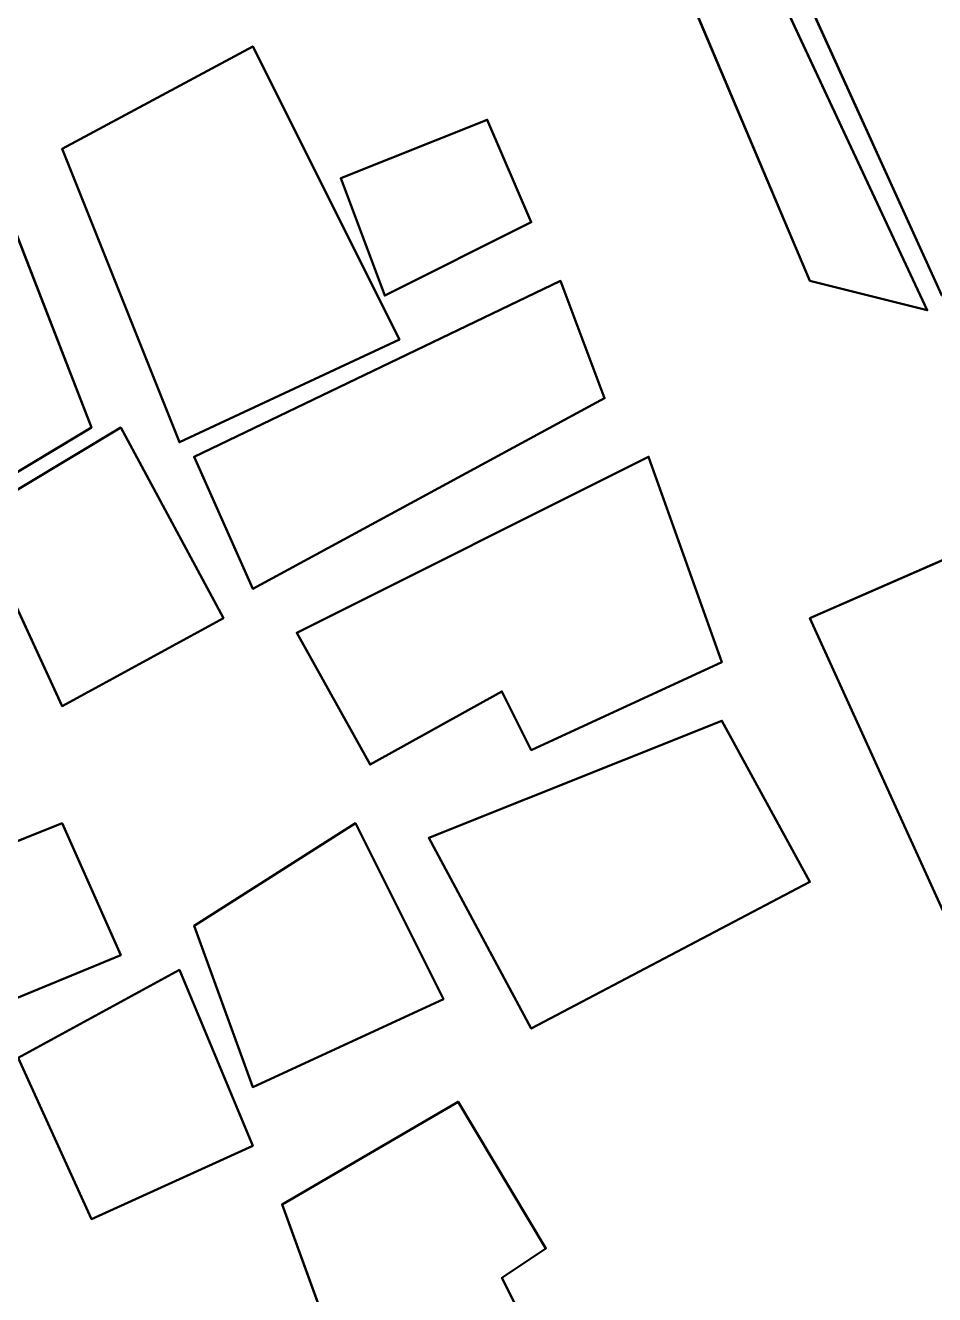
# Model space of a CAD drawing. Header units: metres. Extents: x -246 to 254, y -250 to 250.
# Drawn here: x -56.25 to -25.25, y 123.42 to 166.72 of the extents above; entities that cross this region are included whole.
import ezdxf

# ---------------------------------------------------------------- set-up
doc = ezdxf.new("R2010")
doc.units = ezdxf.units.M
doc.header["$LTSCALE"] = 5.08
doc.layers.add('一般', color=7, linetype='Continuous', lineweight=5)

# ---------------------------------------------------------------- blocks, each defined once
blk = doc.blocks.new('市街地地図 (3D)')
at = {"layer": '一般', "color": 31, "linetype": 'Continuous', "lineweight": 50}
for points, invisible_edges in [([(-59, 209.5, 6), (-51.5, 193, 6), (-44.5, 196.5, 6), (-51.5, 213.5, 6)], 8), ([(-59, 209.5), (-51.5, 193), (-44.5, 196.5), (-51.5, 213.5)], 8), ([(-61.5, 206.5, 4), (-56, 193.5, 4), (-52, 192.5, 4), (-59, 207.5, 4)], 8), ([(-61.5, 206.5), (-56, 193.5), (-52, 192.5), (-59, 207.5)], 8), ([(-81.5, 198, 6.6), (-77.5, 188, 6.6), (-70, 191.5, 6.6), (-75, 201.5, 6.6)], 8), ([(-81.5, 198), (-77.5, 188), (-70, 191.5), (-75, 201.5)], 8), ([(-72, 197, 3), (-70.5, 193, 3), (-65.5, 195.5, 3), (-67, 199, 3)], 8), ([(-72, 197), (-70.5, 193), (-65.5, 195.5), (-67, 199)], 8), ([(-90, 194.5, 4.5), (-85.5, 185.5, 4.5), (-80.5, 188.5, 4.5), (-84, 197.5, 4.5)], 8), ([(-90, 194.5), (-85.5, 185.5), (-80.5, 188.5), (-84, 197.5)], 8), ([(-77, 187.5, 6), (-75, 183, 6), (-63, 189.5, 6), (-64.5, 193.5, 6)], 8), ([(-77, 187.5), (-75, 183), (-63, 189.5), (-64.5, 193.5)], 8), ([(-84.5, 185.5, 3), (-81.5, 179, 3), (-76, 182, 3), (-79.5, 188.5, 3)], 8), ([(-84.5, 185.5), (-81.5, 179), (-76, 182), (-79.5, 188.5)], 8), ([(-61.5, 187.5, 4.2), (-73.5, 181.5, 4.2), (-66.5, 179.5, 4.2), (-61.5, 187.5, 4.2)], 14), ([(-61.5, 187.5), (-73.5, 181.5), (-66.5, 179.5), (-61.5, 187.5)], 14), ([(-66.5, 179.5, 4.2), (-59, 180.5, 4.2), (-61.5, 187.5, 4.2), (-66.5, 179.5, 4.2)], 13), ([(-66.5, 179.5), (-59, 180.5), (-61.5, 187.5), (-66.5, 179.5)], 13), ([(-48.5, 171.5, 6), (-56, 182, 6), (-48, 185.5, 6), (-48.5, 171.5, 6)], 13), ([(-48.5, 171.5), (-56, 182), (-48, 185.5), (-48.5, 171.5)], 13), ([(-48.5, 171.5, 6), (-51, 171, 6), (-56, 182, 6), (-48.5, 171.5, 6)], 12), ([(-48.5, 171.5), (-51, 171), (-56, 182), (-48.5, 171.5)], 12), ([(-73.5, 181.5, 4.2), (-71, 177, 4.2), (-66.5, 179.5, 4.2), (-73.5, 181.5, 4.2)], 12), ([(-73.5, 181.5), (-71, 177), (-66.5, 179.5), (-73.5, 181.5)], 12), ([(-66.5, 179.5, 4.2), (-65.5, 177.5, 4.2), (-59, 180.5, 4.2), (-66.5, 179.5, 4.2)], 12), ([(-66.5, 179.5), (-65.5, 177.5), (-59, 180.5), (-66.5, 179.5)], 12), ([(-69, 174.5, 5.1), (-65.5, 168, 5.1), (-56, 173, 5.1), (-59, 178.5, 5.1)], 8), ([(-69, 174.5), (-65.5, 168), (-56, 173), (-59, 178.5)], 8), ([(-79.5, 170.5, 4.5), (-81.5, 175, 4.5), (-84, 174, 4.5), (-79.5, 170.5, 4.5)], 12), ([(-79.5, 170.5), (-81.5, 175), (-84, 174), (-79.5, 170.5)], 12), ([(-77, 171.5, 5.4), (-75, 166, 5.4), (-68.5, 169, 5.4), (-71.5, 175, 5.4)], 8), ([(-77, 171.5), (-75, 166), (-68.5, 169), (-71.5, 175)], 8), ([(-88, 167, 4.5), (-79.5, 170.5, 4.5), (-84, 174, 4.5), (-88, 167, 4.5)], 14), ([(-88, 167), (-79.5, 170.5), (-84, 174), (-88, 167)], 14), ([(-83, 167, 5.4), (-80.5, 161.5, 5.4), (-75, 164, 5.4), (-77.5, 170, 5.4)], 8), ([(-83, 167), (-80.5, 161.5), (-75, 164), (-77.5, 170)], 8), ([(-66.5, 159.5, 4.5), (-68, 165.5, 4.5), (-74, 162, 4.5), (-66.5, 159.5, 4.5)], 13), ([(-66.5, 159.5), (-68, 165.5), (-74, 162), (-66.5, 159.5)], 13), ([(-66.5, 159.5, 4.5), (-65, 160.5, 4.5), (-68, 165.5, 4.5), (-66.5, 159.5, 4.5)], 12), ([(-66.5, 159.5), (-65, 160.5), (-68, 165.5), (-66.5, 159.5)], 12), ([(-66.5, 159.5, 4.5), (-74, 162, 4.5), (-72, 156.5, 4.5), (-66.5, 159.5, 4.5)], 13), ([(-66.5, 159.5), (-74, 162), (-72, 156.5), (-66.5, 159.5)], 13), ([(-72, 156.5, 4.5), (-61, 148.5, 4.5), (-66.5, 159.5, 4.5), (-72, 156.5, 4.5)], 13), ([(-72, 156.5), (-61, 148.5), (-66.5, 159.5), (-72, 156.5)], 13)]:
    blk.add_3dface(points, dxfattribs=dict(at, invisible_edges=invisible_edges))
for points in [[(-59, 209.5), (-59, 209.5, 6), (-51.5, 193, 6), (-51.5, 193)], [(-52, 192.5), (-52, 192.5, 4), (-59, 207.5, 4), (-59, 207.5)], [(-61.5, 206.5), (-61.5, 206.5, 4), (-56, 193.5, 4), (-56, 193.5)], [(-75, 201.5), (-75, 201.5, 6.6), (-81.5, 198, 6.6), (-81.5, 198)], [(-70, 191.5), (-70, 191.5, 6.6), (-75, 201.5, 6.6), (-75, 201.5)], [(-67, 199), (-67, 199, 3), (-72, 197, 3), (-72, 197)], [(-65.5, 195.5), (-65.5, 195.5, 3), (-67, 199, 3), (-67, 199)], [(-81.5, 198), (-81.5, 198, 6.6), (-77.5, 188, 6.6), (-77.5, 188)], [(-80.5, 188.5), (-80.5, 188.5, 4.5), (-84, 197.5, 4.5), (-84, 197.5)], [(-72, 197), (-72, 197, 3), (-70.5, 193, 3), (-70.5, 193)], [(-70.5, 193), (-70.5, 193, 3), (-65.5, 195.5, 3), (-65.5, 195.5)], [(-64.5, 193.5), (-64.5, 193.5, 6), (-77, 187.5, 6), (-77, 187.5)], [(-63, 189.5), (-63, 189.5, 6), (-64.5, 193.5, 6), (-64.5, 193.5)], [(-56, 193.5), (-56, 193.5, 4), (-52, 192.5, 4), (-52, 192.5)], [(-77.5, 188), (-77.5, 188, 6.6), (-70, 191.5, 6.6), (-70, 191.5)], [(-75, 183), (-75, 183, 6), (-63, 189.5, 6), (-63, 189.5)], [(-85.5, 185.5), (-85.5, 185.5, 4.5), (-80.5, 188.5, 4.5), (-80.5, 188.5)], [(-79.5, 188.5), (-79.5, 188.5, 3), (-84.5, 185.5, 3), (-84.5, 185.5)], [(-76, 182), (-76, 182, 3), (-79.5, 188.5, 3), (-79.5, 188.5)], [(-77, 187.5), (-77, 187.5, 6), (-75, 183, 6), (-75, 183)], [(-61.5, 187.5), (-61.5, 187.5, 4.2), (-73.5, 181.5, 4.2), (-73.5, 181.5)], [(-59, 180.5), (-59, 180.5, 4.2), (-61.5, 187.5, 4.2), (-61.5, 187.5)], [(-84.5, 185.5), (-84.5, 185.5, 3), (-81.5, 179, 3), (-81.5, 179)], [(-48, 185.5), (-48, 185.5, 6), (-56, 182, 6), (-56, 182)], [(-81.5, 179), (-81.5, 179, 3), (-76, 182, 3), (-76, 182)], [(-56, 182), (-56, 182, 6), (-51, 171, 6), (-51, 171)], [(-73.5, 181.5), (-73.5, 181.5, 4.2), (-71, 177, 4.2), (-71, 177)], [(-65.5, 177.5), (-65.5, 177.5, 4.2), (-59, 180.5, 4.2), (-59, 180.5)], [(-71, 177), (-71, 177, 4.2), (-66.5, 179.5, 4.2), (-66.5, 179.5)], [(-66.5, 179.5), (-66.5, 179.5, 4.2), (-65.5, 177.5, 4.2), (-65.5, 177.5)], [(-59, 178.5), (-59, 178.5, 5.1), (-69, 174.5, 5.1), (-69, 174.5)], [(-56, 173), (-56, 173, 5.1), (-59, 178.5, 5.1), (-59, 178.5)], [(-81.5, 175), (-81.5, 175, 4.5), (-84, 174, 4.5), (-84, 174)], [(-79.5, 170.5), (-79.5, 170.5, 4.5), (-81.5, 175, 4.5), (-81.5, 175)], [(-71.5, 175), (-71.5, 175, 5.4), (-77, 171.5, 5.4), (-77, 171.5)], [(-68.5, 169), (-68.5, 169, 5.4), (-71.5, 175, 5.4), (-71.5, 175)], [(-69, 174.5), (-69, 174.5, 5.1), (-65.5, 168, 5.1), (-65.5, 168)], [(-65.5, 168), (-65.5, 168, 5.1), (-56, 173, 5.1), (-56, 173)], [(-77, 171.5), (-77, 171.5, 5.4), (-75, 166, 5.4), (-75, 166)], [(-88, 167), (-88, 167, 4.5), (-79.5, 170.5, 4.5), (-79.5, 170.5)], [(-77.5, 170), (-77.5, 170, 5.4), (-83, 167, 5.4), (-83, 167)], [(-75, 164), (-75, 164, 5.4), (-77.5, 170, 5.4), (-77.5, 170)], [(-75, 166), (-75, 166, 5.4), (-68.5, 169, 5.4), (-68.5, 169)], [(-83, 167), (-83, 167, 5.4), (-80.5, 161.5, 5.4), (-80.5, 161.5)], [(-68, 165.5), (-68, 165.5, 4.5), (-74, 162, 4.5), (-74, 162)], [(-65, 160.5), (-65, 160.5, 4.5), (-68, 165.5, 4.5), (-68, 165.5)], [(-80.5, 161.5), (-80.5, 161.5, 5.4), (-75, 164, 5.4), (-75, 164)], [(-74, 162), (-74, 162, 4.5), (-72, 156.5, 4.5), (-72, 156.5)], [(-66.5, 159.5), (-66.5, 159.5, 4.5), (-65, 160.5, 4.5), (-65, 160.5)], [(-61, 148.5), (-61, 148.5, 4.5), (-66.5, 159.5, 4.5), (-66.5, 159.5)]]:
    blk.add_3dface(points, dxfattribs=at)
blk = doc.blocks.new('アーケイド (3D)')
at = {"layer": '一般', "color": 1}
blk.add_blockref('市街地地図 (3D)', (0, 0), dxfattribs=at)
blk = doc.blocks.new('敷地 (3D)')
at = {"layer": '一般', "color": 19, "linetype": 'Continuous', "lineweight": 50}
for points in [[(-272.5, 285.5, 0.1), (227.5, 285.5, 0.1), (227.5, -214.5, 0.1), (-272.5, -214.5, 0.1)], [(-272.5, 285.5), (227.5, 285.5), (227.5, -214.5), (-272.5, -214.5)]]:
    blk.add_3dface(points, dxfattribs=at)
blk = doc.blocks.new('高層建築・集合住宅 (3D)')
at = {"layer": '一般', "color": 7}
for name, p in [('敷地 (3D)', (0, 0)), ('アーケイド (3D)', (0, 0, 2.4)), ('市街地地図 (3D)', (0, 0))]:
    blk.add_blockref(name, p, dxfattribs=at)
at = {"layer": '一般', "color": 1}
for name, p in [('アーケイド (3D)', (0, 0, 2.4)), ('市街地地図 (3D)', (0, 0)), ('アーケイド (3D)', (0, 0, 2.4)), ('市街地地図 (3D)', (0, 0))]:
    blk.add_blockref(name, p, dxfattribs=at)
at = {"layer": '一般', "color": 31}
for name, p in [('アーケイド (3D)', (0, 0, 2.4)), ('市街地地図 (3D)', (0, 0))]:
    blk.add_blockref(name, p, dxfattribs=at)

msp = doc.modelspace()

# ---------------------------------------------------------------- block references
at = {"layer": '一般', "color": 7}
for name, p in [('高層建築・集合住宅 (3D)', (26.5, -35.5)), ('アーケイド (3D)', (26.5, -35.5, 2.4)), ('市街地地図 (3D)', (26.5, -35.5))]:
    msp.add_blockref(name, p, dxfattribs=at)

doc.saveas('drawing.dxf')
